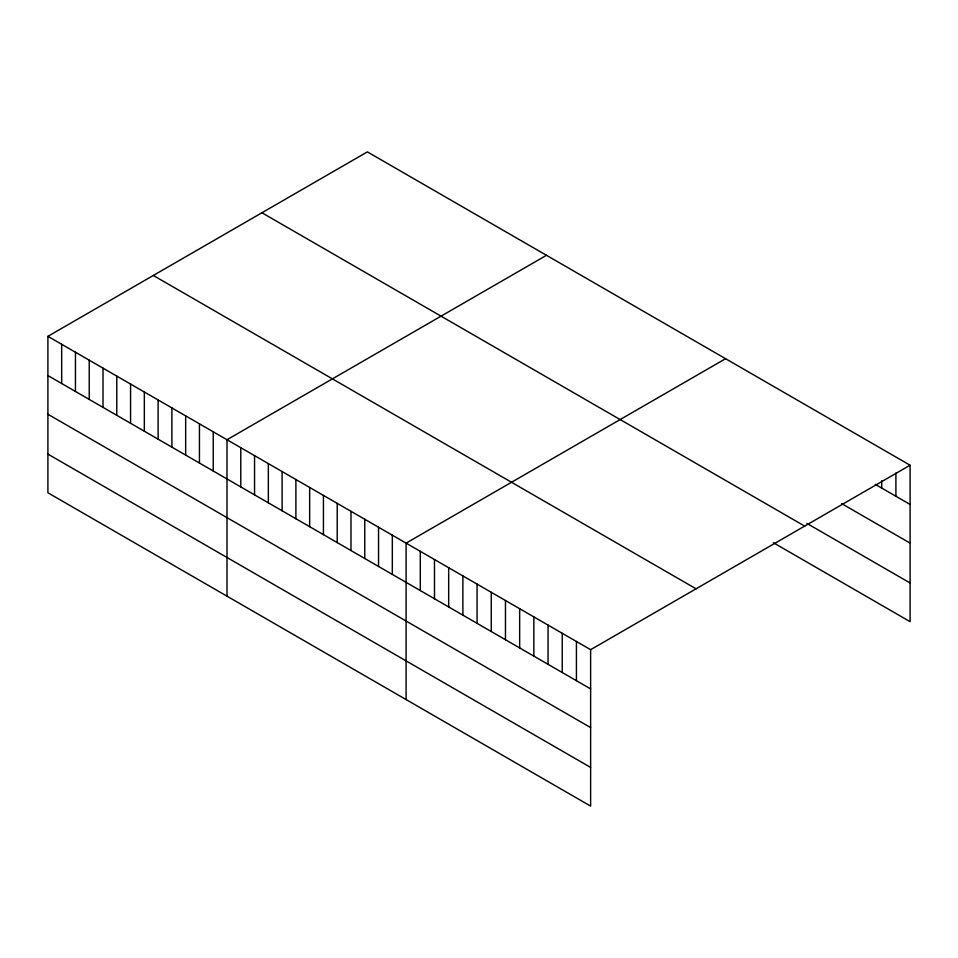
<?xml version="1.0" encoding="UTF-8"?>
<svg xmlns="http://www.w3.org/2000/svg" width="958" height="958" viewBox="0 0 958 958"><rect width="100%" height="100%" fill="white"/><g stroke="black" fill="none" stroke-linecap="round" stroke-linejoin="round"><path stroke-width="1.44" d="M47.9 336.33L590.631 649.68L590.631 806.109L47.9 492.771L47.9 336.33L367.369 151.891L910.1 465.229L910.1 621.67L773.322 542.695M546.467 255.295L226.998 439.734L226.998 596.175M725.577 358.699L406.096 543.138L406.096 699.58M590.631 649.68L910.1 465.229M875.265 484.329L910.1 504.447M841.711 503.645L910.1 543.126M806.864 523.379L910.1 582.979M261.941 212.76L804.672 526.098M153.328 275.473L696.059 588.811M47.9 375.548L590.631 688.898M47.9 414.239L590.631 727.577M47.9 454.092L590.631 767.43M895.91 473.012L895.91 496.256M881.707 480.796L881.707 488.053M576.429 641.477L576.429 680.695M562.238 633.286L562.238 672.504M548.048 625.095L548.048 664.313M533.846 616.892L533.846 656.11M519.655 608.701L519.655 647.919M505.465 600.51L505.465 639.728M491.262 592.307L491.262 631.526M477.072 584.117L477.072 623.335M462.882 575.914L462.882 615.132M448.679 567.723L448.679 606.941M434.489 559.532L434.489 598.75M420.299 551.329L420.299 590.547M392.325 535.187L392.325 574.405M378.542 527.235L378.542 566.453M364.77 519.272L364.77 558.49M350.987 511.321L350.987 550.539M337.216 503.369L337.216 542.587M323.433 495.418L323.433 534.636M309.662 487.466L309.662 526.684M295.89 479.503L295.89 518.721M282.107 471.552L282.107 510.77M268.336 463.6L268.336 502.818M254.553 455.649L254.553 494.867M240.781 447.685L240.781 486.904M213.227 431.783L213.227 471.001M199.444 423.831L199.444 463.049M185.672 415.88L185.672 455.098M171.889 407.916L171.889 447.135M158.118 399.965L158.118 439.183M144.335 392.014L144.335 431.232M130.563 384.062L130.563 423.28M116.78 376.099L116.78 415.317M103.009 368.147L103.009 407.366M89.226 360.196L89.226 399.414M75.454 352.245L75.454 391.463M61.671 344.293L61.671 383.511"/></g></svg>
